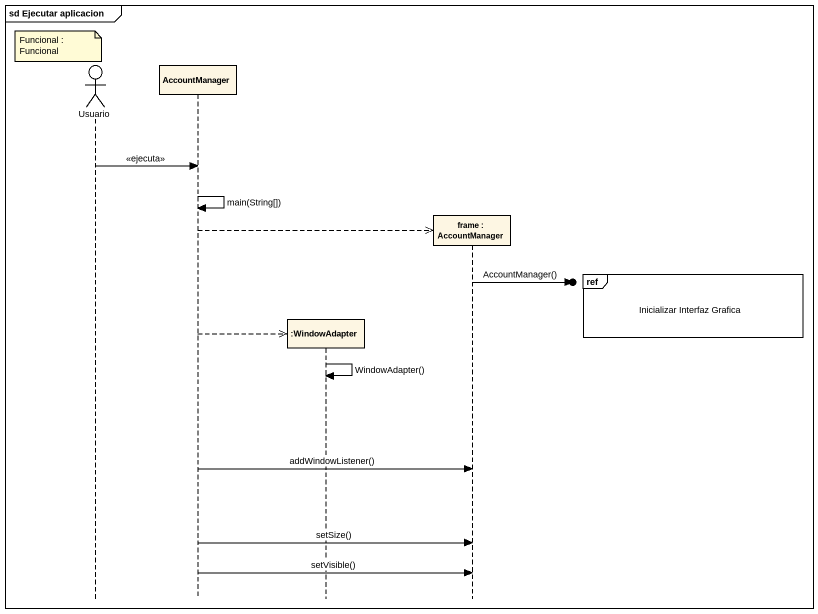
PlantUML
@startuml
mainframe sd Ejecutar aplicacion
hide footbox
actor Usuario
participant AccountManager
participant ":WindowAdapter" as WindowAdapter
participant "frame : AccountManager" as frame_

note over Usuario : Funcional : Funcional
Usuario -> AccountManager : <<ejecuta>>
AccountManager -> AccountManager : main(String[])
AccountManager -->> frame_ **
ref over frame_ : Inicializar Interfaz Grafica
frame_ ->o] : AccountManager()
AccountManager -->> WindowAdapter **
WindowAdapter -> WindowAdapter : WindowAdapter()
AccountManager -> frame_ : addWindowListener()
AccountManager -> frame_ : setSize()
AccountManager -> frame_ : setVisible()
@enduml
